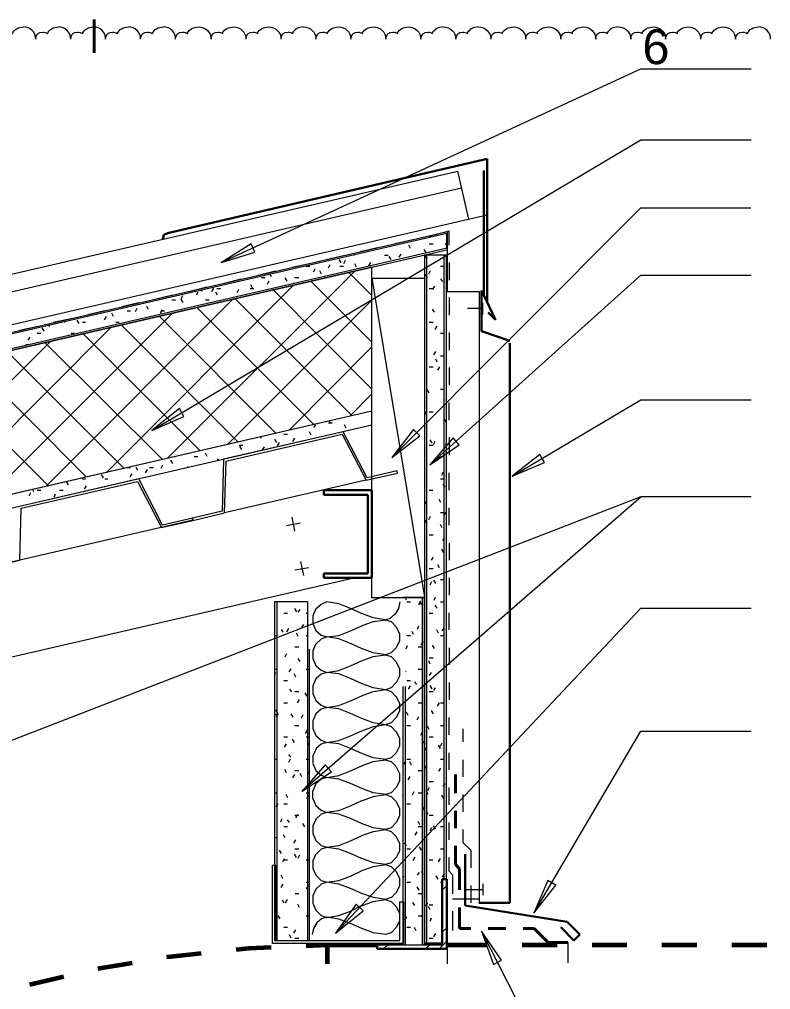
# Model space of a CAD drawing. Header units: inches. Extents: x -293 to 39679, y -468 to 488.
# Drawn here: x 480.7 to 502.68, y 459.66 to 488.04 of the extents above; entities that cross this region are included whole.
import ezdxf

# ---------------------------------------------------------------- set-up
doc = ezdxf.new("R2010")
doc.units = ezdxf.units.IN
doc.header["$MEASUREMENT"] = 0
doc.layers.add('PDF_Geometry', color=7, linetype='Continuous')
doc.layers.add('PDF_Text', color=7, linetype='Continuous')
doc.styles.add('PDF Arial', font='arial.ttf')

msp = doc.modelspace()

# ---------------------------------------------------------------- linework, layer by layer
at = {"layer": 'PDF_Geometry', "lineweight": 40}
for points in [[(482.88377, 488.04051), (482.88377, 487.05797)], [(493.45533, 465.40755), (493.45533, 465.95293)], [(493.4561, 464.38455), (493.4561, 464.89002)], [(493.45475, 463.31887), (493.45475, 463.86492)], [(493.5793, 463.19776), (493.4553, 463.32012)], [(493.57918, 462.58465), (493.57918, 463.19782)], [(493.57841, 461.45217), (493.57841, 462.06598)], [(493.90671, 461.45225), (493.57946, 461.45225)], [(494.93059, 461.45225), (494.41217, 461.45225)], [(495.76168, 461.45225), (495.43443, 461.45225)], [(495.76168, 461.45225), (496.17156, 461.04237)], [(496.17197, 461.0431), (496.74458, 461.0431)]]:
    msp.add_lwpolyline(points, dxfattribs=at)
at = {"layer": 'PDF_Geometry', "lineweight": 18}
for points in [[(481.17741, 487.46578), (481.17741, 487.46578)], [(481.17806, 487.46657), (481.17806, 487.46657)], [(482.20053, 487.46578), (482.20053, 487.46578)], [(482.2012, 487.46657), (482.2012, 487.46657)], [(483.22366, 487.46578), (483.22366, 487.46578)], [(483.22433, 487.46657), (483.22433, 487.46657)], [(484.24661, 487.46578), (484.24661, 487.46578)], [(484.24747, 487.46657), (484.24747, 487.46657)], [(485.26938, 487.46578), (485.26938, 487.46578)], [(485.2715, 487.46657), (485.2715, 487.46657)], [(486.30641, 487.46578), (486.30641, 487.46578)], [(486.30799, 487.46657), (486.30799, 487.46657)], [(487.32918, 487.46578), (487.32918, 487.46578)], [(487.33024, 487.46657), (487.33024, 487.46657)], [(488.35373, 487.46578), (488.35373, 487.46578)], [(488.35426, 487.46657), (488.35426, 487.46657)], [(489.3765, 487.46578), (489.3765, 487.46578)], [(489.37651, 487.46657), (489.37651, 487.46657)], [(490.39927, 487.46578), (490.39927, 487.46578)], [(490.40054, 487.46657), (490.40054, 487.46657)], [(491.42204, 487.46578), (491.42204, 487.46578)], [(491.42278, 487.46657), (491.42278, 487.46657)], [(492.44481, 487.46578), (492.44481, 487.46578)], [(492.44681, 487.46657), (492.44681, 487.46657)], [(493.46906, 487.46657), (493.46906, 487.46657)], [(493.46937, 487.46578), (493.46937, 487.46578)], [(494.49214, 487.46578), (494.49214, 487.46578)], [(494.49308, 487.46657), (494.49308, 487.46657)], [(495.51491, 487.46578), (495.51491, 487.46578)], [(495.51533, 487.46657), (495.51533, 487.46657)], [(496.53768, 487.46578), (496.53768, 487.46578)], [(496.53936, 487.46657), (496.53936, 487.46657)], [(497.5616, 487.46657), (497.5616, 487.46657)], [(497.56223, 487.46578), (497.56223, 487.46578)], [(498.585, 487.46578), (498.585, 487.46578)], [(498.58563, 487.46657), (498.58563, 487.46657)], [(499.60777, 487.46578), (499.60777, 487.46578)], [(499.60787, 487.46657), (499.60787, 487.46657)], [(500.63054, 487.46578), (500.63054, 487.46578)], [(500.6319, 487.46657), (500.6319, 487.46657)], [(501.65331, 487.46578), (501.65331, 487.46578)], [(501.65415, 487.46657), (501.65415, 487.46657)], [(502.67787, 487.46578), (502.67787, 487.46578)], [(440.26565, 471.31468), (493.52379, 483.60653)], [(493.85216, 482.20175), (493.52379, 483.60653)], [(440.37467, 470.82332), (493.63375, 483.11511)], [(441.3567, 470.08673), (494.38309, 482.32349)], [(493.27716, 481.8454), (492.67857, 481.69531)], [(493.27716, 481.43528), (493.27716, 481.8454)], [(492.17397, 481.58746), (491.68228, 481.47761)], [(491.17877, 481.35619), (490.67354, 481.24644)], [(490.18175, 481.12271), (489.67693, 481.01304)], [(489.18582, 480.89145), (488.68142, 480.78187)], [(493.27888, 480.41309), (493.27888, 480.93148)], [(487.19309, 480.44005), (486.68949, 480.31675)], [(488.19119, 480.67353), (487.68544, 480.55014)], [(486.18393, 480.20879), (485.69289, 480.08559)], [(485.18831, 479.97753), (484.69767, 479.85443)], [(493.27879, 479.39034), (493.27879, 479.90859)], [(484.19408, 479.74627), (483.7021, 479.63713)], [(482.20146, 479.28152), (481.69646, 479.17257)], [(483.19637, 479.51278), (482.7048, 479.40374)], [(481.20622, 479.05026), (480.70164, 478.9414)], [(493.27897, 478.36761), (493.27897, 478.88571)], [(493.27938, 477.34489), (493.27938, 477.86283)], [(493.27822, 476.32218), (493.27822, 476.83995)], [(493.2789, 475.29949), (493.2789, 475.81707)], [(493.27758, 474.27318), (493.27758, 474.77862)], [(493.27823, 473.25047), (493.27823, 473.75574)], [(493.2788, 472.22776), (493.2788, 472.73286)], [(493.27926, 471.20508), (493.27926, 471.70997)], [(493.27786, 470.1824), (493.27786, 470.68709)], [(493.27957, 469.15974), (493.27957, 469.66421)], [(493.27932, 468.13709), (493.27932, 468.64133)], [(493.27872, 467.11445), (493.27872, 467.61845)], [(493.68742, 466.90684), (493.68742, 467.28935)], [(493.27782, 466.08795), (493.27782, 466.59334)], [(493.68791, 465.88376), (493.68791, 466.38877)], [(493.27799, 465.06534), (493.27799, 465.57046)], [(493.68707, 464.86115), (493.68707, 465.36588)], [(493.27763, 464.04275), (493.27763, 464.54758)], [(493.68733, 463.96139), (493.68733, 464.343)], [(493.91964, 463.7283), (493.68741, 463.96053)], [(493.91949, 463.22436), (493.91949, 463.72927)], [(493.27832, 463.12956), (493.27832, 463.5247)], [(488.10779, 461.0146), (488.10779, 463.30678)], [(488.10779, 463.30678), (488.20405, 463.30678)], [(488.20405, 463.30678), (488.20405, 461.09618)], [(493.27767, 463.12889), (493.37386, 463.01965)], [(493.37338, 463.01993), (493.37338, 462.46095)], [(493.9198, 462.20179), (493.9198, 462.70639)], [(491.83177, 461.0958), (491.83177, 462.2283)], [(491.83177, 462.2283), (491.94064, 462.2283)], [(491.94064, 462.2283), (491.94064, 461.01456)], [(493.37433, 461.95702), (493.37433, 461.39703)], [(491.94102, 461.01419), (488.10784, 461.01419)], [(488.20369, 461.09646), (491.8326, 461.09646)]]:
    msp.add_lwpolyline(points, dxfattribs=at)
at = {"layer": 'PDF_Geometry', "lineweight": 9}
for points in [[(486.60638, 480.93111), (498.88454, 486.59291)], [(498.88454, 486.59291), (502.10489, 486.59291)], [(484.57496, 476.02081), (498.88608, 484.52046)], [(498.88608, 484.52046), (502.1045, 484.52046)], [(491.60084, 475.22972), (498.88519, 482.52806)], [(498.88519, 482.52806), (502.10402, 482.52806)], [(448.53211, 471.50524), (493.27716, 481.8454)], [(494.36943, 482.09222), (494.36943, 481.75162)], [(493.21042, 481.77869), (441.84837, 469.92301)], [(493.21042, 481.35646), (493.21042, 481.77869)], [(493.21068, 481.81872), (493.21068, 480.08592)], [(441.88938, 469.51464), (493.21188, 481.35619)], [(442.14814, 469.51363), (493.20995, 481.3006)], [(492.14604, 481.3404), (492.09202, 481.43625)], [(492.59691, 481.21814), (492.54117, 481.31395)], [(492.69321, 481.4785), (492.80127, 481.4785)], [(493.20953, 481.53186), (493.15549, 481.43598)], [(490.11252, 480.91805), (490.05858, 481.01375)], [(490.23608, 480.98707), (490.18214, 480.89137)], [(490.49508, 481.14939), (490.50901, 481.14939)], [(491.3812, 481.14939), (491.49088, 481.14939)], [(491.57255, 481.01363), (491.51859, 481.10937)], [(491.85979, 481.1783), (491.80582, 481.08254)], [(492.59625, 481.13605), (492.55447, 481.06816)], [(492.55457, 481.14939), (492.55457, 461.02802)], [(493.19522, 481.14939), (492.55457, 481.14939)], [(492.62247, 461.02802), (492.62247, 481.14939)], [(493.12733, 462.89601), (493.12733, 481.14939)], [(493.19522, 462.89601), (493.19522, 481.14939)], [(491.01384, 480.79583), (444.03077, 469.9496)], [(489.0907, 480.82252), (489.19852, 480.82252)], [(489.34855, 480.74024), (489.29466, 480.64463)], [(489.78592, 480.86477), (489.73201, 480.76911)], [(490.07144, 480.82252), (490.18099, 480.82252)], [(490.56336, 480.79579), (490.50945, 480.89145)], [(490.97221, 480.93148), (490.91829, 480.8358)], [(491.01384, 476.59331), (491.01384, 480.79583)], [(493.01888, 480.82252), (493.12843, 480.82252)], [(487.78113, 480.49564), (487.89055, 480.49564)], [(488.08085, 480.51016), (488.04089, 480.57792)], [(488.53152, 480.38677), (488.47594, 480.4823)], [(488.76248, 480.49564), (488.8719, 480.49564)], [(489.54159, 480.59128), (489.48597, 480.68687)], [(491.0151, 480.46896), (492.55558, 480.46896)], [(491.0151, 471.12361), (491.0151, 480.46896)], [(491.0151, 480.46896), (492.55558, 471.13751)], [(492.55558, 480.46896), (492.55558, 471.12361)], [(492.63804, 480.48236), (492.58245, 480.57792)], [(492.71878, 480.68687), (492.6649, 480.59128)], [(492.70566, 475.01211), (498.8853, 480.56457)], [(493.08859, 480.37399), (493.03302, 480.45561)], [(498.8853, 480.56457), (502.10628, 480.56457)], [(486.37507, 480.1821), (486.32128, 480.08668)], [(486.47236, 480.16876), (486.57992, 480.16876)], [(487.11273, 480.14208), (487.05895, 480.04667)], [(487.4543, 480.16876), (487.5636, 480.16876)], [(487.52098, 480.18227), (487.46718, 480.27772)], [(487.99915, 480.38668), (487.94532, 480.29119)], [(488.73574, 480.33109), (488.72186, 480.3172)], [(492.69193, 480.16876), (492.80123, 480.16876)], [(492.84197, 480.23547), (492.78644, 480.14003)], [(485.47644, 479.95084), (485.42096, 479.8555)], [(485.49001, 479.75991), (485.43456, 479.85523)], [(485.92567, 480.0598), (485.87191, 479.97829)], [(486.04822, 480.08542), (486.03434, 480.11317)], [(486.4997, 479.97829), (486.4442, 480.0598)], [(493.20978, 480.08649), (494.15155, 480.08649)], [(494.15155, 480.08649), (494.15155, 462.17377)], [(484.13835, 479.58172), (484.08468, 479.4865)], [(484.47987, 479.55541), (484.42619, 479.65065)], [(485.16266, 479.84188), (485.27183, 479.84188)], [(486.1452, 479.84188), (486.25437, 479.84188)], [(492.84305, 479.47316), (492.78766, 479.56838)], [(494.24733, 479.58172), (493.81105, 479.58172)], [(494.24832, 479.74627), (494.24832, 479.40501)], [(483.23764, 479.35046), (483.18402, 479.25531)], [(483.45715, 479.3509), (483.40178, 479.44607)], [(483.85063, 479.51278), (483.94756, 479.51278)], [(484.87639, 479.54169), (484.82099, 479.44648)], [(484.83377, 479.51278), (484.94281, 479.51278)], [(493.19773, 479.55503), (493.18388, 479.52734)], [(481.42316, 478.92632), (481.36787, 479.02136)], [(481.58723, 479.09029), (481.55958, 479.06264)], [(482.02392, 479.18591), (482.01009, 479.17208)], [(482.44784, 479.14639), (482.39251, 479.2415)], [(482.54258, 479.18591), (482.63767, 479.18591)], [(483.52457, 479.18591), (483.61966, 479.18591)], [(492.69271, 479.18591), (492.80163, 479.18591)], [(492.91038, 479.06361), (492.85508, 478.96856)], [(481.00157, 478.75007), (480.94634, 478.65513)], [(481.21982, 478.85903), (481.32861, 478.85903)], [(482.21448, 478.85903), (482.31119, 478.85903)], [(493.0194, 478.85903), (493.1282, 478.85903)], [(480.89143, 478.53215), (480.94663, 478.53215)], [(492.87024, 478.32758), (492.81509, 478.23278)], [(493.018, 478.20305), (493.12827, 478.20305)], [(492.69119, 477.87617), (492.80132, 477.87617)], [(492.92312, 478.01271), (492.88178, 478.10743)], [(492.99233, 477.87617), (492.93727, 477.78153)], [(492.69058, 477.11072), (492.63737, 477.20685)], [(493.02033, 477.22242), (493.12849, 477.22242)], [(493.19673, 476.93557), (493.16929, 476.89441)], [(495.12177, 474.68467), (498.88596, 476.90888)], [(498.88596, 476.90888), (502.10652, 476.90888)], [(444.0302, 465.74842), (491.01391, 476.59312)], [(444.11208, 465.76213), (491.01391, 476.59312)], [(491.01391, 476.18373), (491.01391, 476.59312)], [(492.61, 476.57978), (492.55518, 476.48386)], [(492.69183, 476.56644), (492.80144, 476.56644)], [(444.1941, 465.37911), (491.01385, 476.18397)], [(489.36327, 476.18397), (489.30854, 476.10187)], [(489.74554, 476.23956), (489.85503, 476.23956)], [(489.81335, 476.21267), (489.76031, 476.3085)], [(490.26297, 476.08819), (490.20823, 476.18397)], [(493.18271, 476.26602), (493.12794, 476.36186)], [(490.16833, 475.97939), (486.67475, 475.17437)], [(486.74412, 475.12152), (490.14117, 475.91268)], [(488.43581, 475.91268), (488.54517, 475.91268)], [(489.24024, 475.88368), (489.18555, 475.97939)], [(490.14117, 475.91268), (490.85031, 474.56275)], [(490.87764, 474.62914), (490.16833, 475.97939)], [(487.78063, 475.78908), (487.75329, 475.84375)], [(488.23055, 475.66584), (488.1759, 475.76148)], [(488.29921, 475.66586), (488.24458, 475.57025)], [(488.74853, 475.78816), (488.69387, 475.69251)], [(492.77299, 475.6525), (492.71834, 475.74813)], [(492.85659, 475.69477), (492.80195, 475.59915)], [(493.19765, 475.58486), (493.17033, 475.62583)], [(486.19849, 475.25682), (486.14392, 475.35232)], [(487.1255, 475.58358), (487.23473, 475.58358)], [(487.20705, 475.46133), (487.15244, 475.5569)], [(487.86216, 475.54356), (487.80755, 475.44799)], [(492.69123, 475.58358), (492.80047, 475.58358)], [(485.18782, 475.05232), (485.13329, 475.14775)], [(485.21573, 475.25671), (485.27028, 475.25671)], [(485.8158, 475.25671), (485.92491, 475.25671)], [(486.51217, 475.19), (486.4849, 475.13546)], [(486.67586, 475.17443), (486.63495, 473.65935)], [(486.70407, 473.60628), (486.74497, 475.12106)], [(492.97869, 475.24336), (492.92414, 475.1479)], [(493.01838, 475.25671), (493.12749, 475.25671)], [(483.85143, 474.92983), (483.94678, 474.92983)], [(483.98889, 474.75194), (483.93273, 474.65664)], [(484.16644, 474.8481), (484.11195, 474.92983)], [(484.43876, 474.87424), (484.38258, 474.7789)], [(484.50699, 474.92983), (484.61596, 474.92983)], [(484.8887, 474.99876), (484.8342, 474.90338)], [(485.62584, 474.94317), (485.61222, 474.94317)], [(490.85038, 474.56107), (491.76421, 474.76528)], [(491.75095, 474.83421), (490.87774, 474.62995)], [(491.76457, 474.76612), (491.75095, 474.83421)], [(493.10262, 474.79419), (493.04645, 474.69888)], [(484.19398, 474.60295), (480.70066, 473.7985)], [(480.75574, 473.74367), (484.15282, 474.52068)], [(482.13294, 474.42546), (482.07853, 474.52068)], [(482.54256, 474.60295), (482.63781, 474.60295)], [(483.15669, 474.62997), (483.10224, 474.72525)], [(483.19735, 474.60295), (483.29259, 474.60295)], [(484.15282, 474.52068), (484.86182, 473.18429)], [(484.88959, 473.25256), (484.19398, 474.60295)], [(486.70238, 473.61833), (490.83645, 474.57404)], [(493.01914, 474.60295), (493.12968, 474.60295)], [(481.0278, 474.1938), (480.97346, 474.0987)], [(481.12412, 474.22121), (481.08335, 474.30276)], [(481.21789, 474.27385), (481.32831, 474.27385)], [(481.8736, 474.27385), (481.98232, 474.27385)], [(482.65146, 474.39837), (482.59707, 474.3032)], [(492.69107, 474.27385), (492.79979, 474.27385)], [(493.15477, 474.35655), (493.10037, 474.45174)], [(446.55499, 453.82611), (498.88664, 474.08484)], [(481.7515, 474.15155), (481.70905, 474.05646)], [(488.96777, 465.46291), (498.88664, 474.08484)], [(492.60908, 473.94697), (492.55479, 473.85196)], [(493.03364, 473.90753), (492.97934, 474.00256)], [(498.88664, 474.08484), (502.10522, 474.08484)], [(498.88664, 474.08484), (502.10522, 474.08484)], [(480.71425, 472.22835), (480.75494, 473.7424)], [(480.9462, 473.8647), (480.9462, 473.8647)], [(486.63509, 473.66012), (485.76049, 473.45503)], [(485.77649, 473.38815), (486.70345, 473.60675)], [(493.01993, 473.6201), (493.12839, 473.6201)], [(493.16906, 473.6201), (493.11483, 473.52519)], [(444.03089, 463.75671), (485.77497, 473.40218)], [(484.86203, 473.18395), (485.77641, 473.38883)], [(485.76073, 473.45554), (484.88847, 473.25061)], [(485.77428, 473.3878), (485.76073, 473.45554)], [(485.76073, 473.45554), (485.77428, 473.3878)], [(488.51782, 473.23864), (488.91226, 473.3199)], [(488.66768, 473.48445), (488.75068, 473.07453)], [(492.62409, 473.29401), (492.5699, 473.38883)], [(492.72003, 473.49779), (492.66582, 473.40293)], [(493.07276, 473.16953), (493.0186, 473.26431)], [(492.69253, 472.96634), (492.80242, 472.96634)], [(493.12845, 472.88406), (493.07437, 472.78941)], [(493.11455, 472.4454), (493.06053, 472.54162)], [(480.04526, 472.06453), (480.71467, 472.22809)], [(488.92657, 472.18806), (489.00918, 471.77838)], [(492.80159, 472.31036), (492.74593, 472.22771)], [(493.19595, 472.33705), (493.19595, 472.33705)], [(488.76227, 471.94277), (489.17169, 472.01017)], [(492.69164, 471.98348), (492.80114, 471.98348)], [(492.9918, 471.99638), (492.93786, 472.09244)], [(445.01284, 461.20641), (490.48212, 471.70997)], [(492.88207, 471.54513), (492.82822, 471.64104)], [(493.02059, 471.65661), (493.12996, 471.65661)], [(492.75979, 471.58767), (492.70596, 471.49179)], [(492.55473, 471.12293), (491.01305, 471.12293)], [(492.55546, 471.13627), (491.9139, 471.13627)], [(491.9139, 471.13627), (491.9139, 471.12284)], [(492.02307, 471.05398), (491.98276, 471.13627)], [(491.98276, 471.13627), (491.98276, 471.12284)], [(492.4866, 471.13627), (492.4866, 460.97377)], [(492.55546, 460.97377), (492.55546, 471.13627)], [(492.86784, 471.13627), (492.82753, 471.04054)], [(489.13061, 471.00063), (488.16204, 471.00063)], [(488.16204, 471.00063), (488.16204, 461.09664)], [(488.23086, 471.00063), (488.23086, 461.09664)], [(488.81767, 470.71378), (488.76231, 470.80939)], [(488.90041, 470.78271), (488.84506, 470.70052)], [(489.13061, 471.00063), (489.13061, 461.09664)], [(489.37735, 470.79605), (489.28174, 470.59141)], [(489.52569, 470.93169), (489.37633, 470.79576)], [(489.69128, 471.00063), (489.52677, 470.9318)], [(490.04547, 470.94523), (489.69128, 471.00063)], [(489.9489, 461.31438), (498.88522, 470.82274)], [(490.38708, 470.81132), (490.04638, 470.94726)], [(490.71321, 470.6601), (490.3861, 470.80939)], [(491.79182, 470.80939), (491.69621, 470.645)], [(491.83323, 471.00063), (491.79126, 470.80926)], [(492.03634, 471.00063), (492.14545, 471.00063)], [(492.43323, 471.01397), (492.37783, 470.91828)], [(492.47257, 470.93162), (492.41885, 471.02731)], [(492.92425, 470.82279), (492.86888, 470.90501)], [(493.02003, 471.00063), (493.12914, 471.00063)], [(498.88522, 470.82274), (502.10444, 470.82274)], [(488.43662, 470.67375), (488.5456, 470.67375)], [(489.0905, 470.67375), (489.13242, 470.67375)], [(489.28159, 470.59148), (489.28159, 470.37358)], [(491.05484, 470.53802), (490.7145, 470.66041)], [(491.40929, 470.48058), (491.05403, 470.53588)], [(491.05461, 470.42723), (491.40981, 470.48252)], [(491.5594, 470.52254), (491.40859, 470.48232)], [(491.40981, 470.48252), (491.57401, 470.42723)], [(491.69625, 470.64707), (491.56045, 470.52468)], [(492.69192, 470.67375), (492.8009, 470.67375)], [(488.57115, 470.22235), (488.51758, 470.12694)], [(489.00977, 470.34687), (488.95451, 470.25142)], [(489.28229, 470.37356), (489.37776, 470.16923)], [(490.38615, 470.15393), (490.71433, 470.30462)], [(490.71362, 470.30464), (491.05367, 470.42692)], [(491.57296, 470.42692), (491.72204, 470.27616)], [(491.72417, 470.27794), (491.8196, 470.07369)], [(492.37788, 470.29128), (492.3377, 470.19585)], [(493.11636, 470.23791), (493.06112, 470.15589)], [(488.16283, 470.01777), (488.21636, 470.01777)], [(488.42101, 470.11365), (488.36745, 470.19566)], [(488.85818, 469.99134), (488.80465, 470.08671)], [(489.08946, 470.01777), (489.13127, 470.01777)], [(489.37711, 470.16898), (489.52773, 470.03175)], [(489.6913, 469.97775), (489.52741, 469.90918)], [(489.52816, 470.03334), (489.69209, 469.97814)], [(489.68993, 469.97763), (490.04452, 470.01777)], [(490.04584, 469.92256), (489.6913, 469.97775)], [(490.38606, 469.78505), (490.04497, 469.92215)], [(490.04586, 470.01842), (490.38724, 470.15564)], [(491.8187, 470.07336), (491.8187, 469.86926)], [(492.0366, 470.01777), (492.14532, 470.01777)], [(492.22895, 470.04691), (492.18711, 470.1423)], [(492.96431, 470.08693), (492.91075, 470.18232)], [(493.01843, 470.01777), (493.12714, 470.01777)], [(488.76229, 469.69089), (488.87255, 469.69089)], [(489.37752, 469.77317), (489.28226, 469.56929)], [(489.52598, 469.90881), (489.37718, 469.77171)], [(490.71346, 469.6361), (490.3859, 469.78651)], [(491.05472, 469.51393), (490.71398, 469.63753)], [(491.72439, 469.66421), (491.57405, 469.51387)], [(491.81926, 469.86879), (491.72397, 469.66484)], [(492.04996, 469.71758), (492.00986, 469.62234)], [(492.36412, 469.69089), (492.47271, 469.69089)], [(492.50137, 469.8421), (492.44621, 469.74683)], [(492.84259, 469.6379), (492.78745, 469.73314)], [(493.1961, 469.71758), (493.18274, 469.70421)], [(488.51769, 469.48632), (488.4626, 469.39117)], [(488.9136, 469.25557), (488.85854, 469.35068)], [(489.18519, 461.09567), (489.18519, 469.62196)], [(489.28108, 469.56859), (489.28108, 469.34984)], [(489.28235, 469.35068), (489.37745, 469.14545)], [(490.71359, 469.28055), (491.05403, 469.40404)], [(491.40888, 469.45791), (491.05494, 469.513)], [(491.05525, 469.40455), (491.40912, 469.45963)], [(491.57249, 469.513), (491.40888, 469.45791)], [(491.40912, 469.45963), (491.57437, 469.40455)], [(491.57304, 469.40404), (491.72324, 469.25385)], [(492.69198, 469.36402), (492.80211, 469.36402)], [(488.17731, 469.21503), (488.16397, 469.22837)], [(489.37744, 469.1461), (489.52749, 469.00938)], [(490.04528, 468.99605), (490.38705, 469.13276)], [(490.38672, 469.13161), (490.71367, 469.28174)], [(491.72293, 469.25506), (491.81967, 469.0499)], [(492.71872, 469.18666), (492.67869, 469.28174)], [(493.16968, 469.07774), (493.11466, 469.15944)], [(488.19036, 468.92818), (488.16371, 468.8732)], [(488.16372, 469.03714), (488.21871, 469.03714)], [(488.64103, 469.05048), (488.58603, 468.95548)], [(488.79056, 468.80433), (488.73559, 468.89927)], [(489.09034, 469.03714), (489.18701, 469.03714)], [(489.5261, 468.88593), (489.37619, 468.74935)], [(489.52573, 469.00823), (489.6907, 468.93991)], [(489.69042, 468.94152), (489.52715, 468.88654)], [(489.68998, 468.9399), (490.04491, 468.99489)], [(490.04528, 468.89987), (489.69042, 468.94152)], [(490.38635, 468.76268), (490.04487, 468.89927)], [(491.81972, 468.83256), (491.72479, 468.64105)], [(491.81938, 469.05048), (491.81938, 468.83215)], [(492.01035, 468.98155), (491.99536, 468.95489)], [(492.36521, 469.03714), (492.47353, 469.03714)], [(492.74755, 468.94152), (492.69257, 468.84656)], [(488.435, 468.70804), (488.54486, 468.70804)], [(489.3775, 468.75029), (489.28094, 468.54551)], [(489.28205, 468.54571), (489.28205, 468.32778)], [(490.71349, 468.61379), (490.38716, 468.76363)], [(491.05451, 468.48929), (490.71339, 468.61242)], [(491.72333, 468.64133), (491.57355, 468.49155)], [(491.91464, 468.53237), (491.91464, 460.97509)], [(491.98284, 468.53237), (491.98284, 460.97509)], [(492.03715, 468.70804), (492.14535, 468.70804)], [(492.13343, 468.54571), (492.07853, 468.45089)], [(492.32417, 468.58646), (492.26925, 468.66801)], [(492.77314, 468.46422), (492.71991, 468.55905)], [(488.66842, 468.36861), (488.61354, 468.45009)], [(488.76313, 468.38116), (488.87119, 468.38116)], [(489.11838, 468.24638), (489.06352, 468.34114)], [(489.2822, 468.32779), (489.37695, 468.12334)], [(490.38706, 468.1093), (490.71444, 468.25886)], [(490.71332, 468.25813), (491.05415, 468.38116)], [(491.40989, 468.43523), (491.05395, 468.49012)], [(491.05565, 468.38188), (491.40985, 468.43675)], [(491.40985, 468.43675), (491.57448, 468.38188)], [(491.57288, 468.49012), (491.40989, 468.43523)], [(491.57287, 468.38116), (491.7225, 468.23153)], [(491.72309, 468.23218), (491.81946, 468.02779)], [(492.69178, 468.38116), (492.80151, 468.38116)], [(492.86855, 468.49012), (492.81366, 468.40862)], [(488.43566, 468.05428), (488.54526, 468.05428)], [(488.88571, 468.1499), (488.83089, 468.05522)], [(489.37755, 468.12322), (489.52704, 467.98702)], [(489.52624, 467.98535), (489.6906, 467.91728)], [(489.68981, 467.91723), (490.04506, 467.97201)], [(490.04462, 467.97146), (490.3851, 468.10765)], [(491.81978, 468.0276), (491.81978, 467.81009)], [(492.36456, 468.05428), (492.47416, 468.05428)], [(492.97897, 468.05428), (492.92417, 467.95797)], [(493.01882, 468.05428), (493.12842, 468.05428)], [(488.16412, 467.71406), (488.21885, 467.71406)], [(488.25915, 467.75347), (488.20439, 467.84971)], [(488.27173, 467.74075), (488.21699, 467.64455)], [(488.70885, 467.63121), (488.65412, 467.72741)], [(488.99439, 467.6985), (488.93967, 467.60231)], [(489.37725, 467.72741), (489.28272, 467.5234)], [(489.52765, 467.86305), (489.37664, 467.72698)], [(489.69163, 467.91864), (489.52732, 467.86387)], [(490.04682, 467.87715), (489.69163, 467.91864)], [(490.38638, 467.74031), (490.04453, 467.87639)], [(490.71491, 467.59147), (490.38649, 467.74075)], [(491.81898, 467.80968), (491.72442, 467.61889)], [(492.07775, 467.68456), (492.02301, 467.78077)], [(492.37871, 467.64513), (492.324, 467.54896)], [(492.81538, 467.72679), (492.76062, 467.82302)], [(488.76321, 467.38496), (488.87088, 467.38496)], [(489.28277, 467.52283), (489.28277, 467.30407)], [(491.05386, 467.46687), (490.71403, 467.58954)], [(491.40892, 467.41256), (491.05433, 467.46724)], [(491.05575, 467.3592), (491.41027, 467.41387)], [(491.57296, 467.46724), (491.40892, 467.41256)], [(491.41027, 467.41387), (491.57428, 467.3592)], [(491.72362, 467.61845), (491.57441, 467.46758)], [(492.03637, 467.38496), (492.1457, 467.38496)], [(492.69136, 467.27555), (492.6367, 467.37162)], [(493.01865, 467.38496), (493.12798, 467.38496)], [(489.1181, 467.24932), (489.06347, 467.15329)], [(489.28181, 467.30491), (489.37785, 467.09957)], [(489.37588, 467.09811), (489.52646, 466.96243)], [(490.04517, 466.94909), (490.38603, 467.08477)], [(490.3871, 467.08532), (490.7149, 467.23598)], [(490.71442, 467.23571), (491.05562, 467.35828)], [(491.57404, 467.35828), (491.72311, 467.20756)], [(491.72457, 467.20929), (491.81892, 467.00403)], [(492.48684, 467.19373), (492.43221, 467.09772)], [(495.74828, 461.90197), (498.88539, 467.22264)], [(498.88539, 467.22264), (502.10526, 467.22264)], [(488.43532, 467.05809), (488.54451, 467.05809)], [(488.50311, 466.85351), (488.44855, 466.75762)], [(488.74911, 466.89322), (488.69453, 466.98915)], [(489.09048, 467.05809), (489.18644, 467.05809)], [(489.18506, 466.79907), (489.14538, 466.86685)], [(489.52724, 466.84017), (489.37681, 466.70296)], [(489.68937, 466.89354), (489.52568, 466.83897)], [(489.52647, 466.96247), (489.6902, 466.89466)], [(490.04486, 466.8522), (489.68937, 466.89354)], [(489.69101, 466.89455), (490.04492, 466.94913)], [(490.3861, 466.71629), (490.04554, 466.85351)], [(491.81983, 467.00472), (491.81983, 466.78637)], [(492.55668, 466.86787), (492.51534, 466.92244)], [(492.56933, 466.8404), (492.55445, 466.86685)], [(492.69223, 467.05809), (492.80143, 467.05809)], [(493.01988, 466.71761), (492.96533, 466.81348)], [(493.06035, 466.86685), (493.00579, 466.77096)], [(488.64012, 466.45741), (488.58563, 466.53997)], [(489.37837, 466.70452), (489.28254, 466.49964)], [(490.71433, 466.5675), (490.38717, 466.71787)], [(491.05453, 466.44445), (490.71433, 466.56666)], [(491.72201, 466.59334), (491.57337, 466.44305)], [(491.81801, 466.78458), (491.72215, 466.59285)], [(492.60997, 466.74455), (492.55544, 466.66192)], [(488.16321, 466.40433), (488.21768, 466.40433)], [(488.62699, 466.40433), (488.57252, 466.30861)], [(489.09076, 466.40433), (489.18649, 466.40433)], [(489.28123, 466.27981), (489.37691, 466.07525)], [(489.28154, 466.49995), (489.28154, 466.28201)], [(490.71351, 466.2133), (491.05507, 466.3354)], [(491.05395, 466.3343), (491.40878, 466.38877)], [(491.40925, 466.38988), (491.05435, 466.44436)], [(491.40878, 466.38877), (491.57216, 466.3343)], [(491.57267, 466.44436), (491.40925, 466.38988)], [(491.57317, 466.3354), (491.72333, 466.18525)], [(491.99659, 466.34874), (491.94213, 466.25303)], [(492.03846, 466.40433), (492.14739, 466.40433)], [(492.17442, 466.22636), (492.11997, 466.32206)], [(493.02047, 466.40433), (493.1294, 466.40433)], [(488.51814, 466.00852), (488.46373, 466.10414)], [(488.74957, 465.95293), (488.69519, 465.85736)], [(488.76218, 466.07523), (488.87098, 466.07523)], [(488.96717, 465.88404), (488.91279, 465.97961)], [(489.18494, 466.06189), (489.14538, 465.97947)], [(489.37705, 466.07523), (489.52705, 465.93841)], [(490.04538, 465.92508), (490.38659, 466.06189)], [(490.3868, 466.06301), (490.715, 466.2131)], [(491.72246, 466.18419), (491.81811, 465.9797)], [(491.81793, 465.97961), (491.81793, 465.7621)], [(492.36399, 466.07523), (492.47279, 466.07523)], [(492.62381, 466.1041), (492.56939, 466.19975)], [(493.01874, 466.14416), (492.96433, 466.04853)], [(489.37595, 465.67942), (489.28049, 465.47532)], [(489.52814, 465.81729), (489.37663, 465.6806)], [(489.52636, 465.93959), (489.69112, 465.87204)], [(489.68993, 465.87065), (489.52686, 465.8163)], [(490.04407, 465.8163), (489.68993, 465.87065)], [(489.6902, 465.87188), (490.04606, 465.92624)], [(490.38614, 465.69377), (490.04525, 465.81729)], [(490.71502, 465.54519), (490.38745, 465.69498)], [(491.81816, 465.76169), (491.72266, 465.5707)], [(492.11984, 465.89956), (492.06548, 465.80401)], [(492.69137, 465.74835), (492.80168, 465.74835)], [(493.14301, 465.69498), (493.08869, 465.59951)], [(488.16308, 465.42147), (488.21735, 465.42147)], [(489.09053, 465.42147), (489.18591, 465.42147)], [(489.28007, 465.47484), (489.28007, 465.25609)], [(491.05478, 465.42039), (490.71423, 465.54378)], [(491.40916, 465.36721), (491.05561, 465.42147)], [(491.5736, 465.42147), (491.40916, 465.36721)], [(491.72316, 465.57046), (491.57343, 465.42073)], [(492.24174, 465.44816), (492.18747, 465.35277)], [(492.36456, 465.42147), (492.47309, 465.42147)], [(492.66385, 465.36611), (492.60958, 465.4615)], [(492.69061, 465.57046), (492.63631, 465.47503)], [(488.25807, 465.10794), (488.20387, 465.01267)], [(488.43619, 465.0946), (488.54459, 465.0946)], [(488.55757, 465.27053), (488.50331, 465.36588)], [(489.15908, 465.3392), (489.10319, 465.24385)], [(489.28179, 465.25692), (489.3771, 465.0515)], [(490.38773, 465.0407), (490.71469, 465.19021)], [(490.71385, 465.18923), (491.05574, 465.31252)], [(491.05491, 465.31163), (491.40839, 465.36588)], [(491.40839, 465.36588), (491.5728, 465.31163)], [(491.57352, 465.31252), (491.72311, 465.16293)], [(491.72309, 465.16131), (491.81837, 464.95595)], [(491.92849, 465.32459), (491.9137, 465.35254)], [(492.038, 465.0946), (492.14639, 465.0946)], [(493.11381, 465.25719), (493.05956, 465.35254)], [(489.37617, 465.05235), (489.52725, 464.91605)], [(489.69008, 464.84777), (489.52599, 464.79362)], [(489.52749, 464.9167), (489.69162, 464.84777)], [(490.04451, 464.79362), (489.69008, 464.84777)], [(489.69064, 464.8492), (490.04514, 464.90336)], [(490.04518, 464.90271), (490.38673, 465.03901)], [(491.81876, 464.95673), (491.81876, 464.7384)], [(492.54164, 464.93043), (492.48746, 465.02566)], [(492.65076, 464.83443), (492.59661, 464.75239)], [(488.38099, 464.65654), (488.32523, 464.56143)], [(488.59881, 464.54788), (488.54471, 464.62985)], [(488.76234, 464.7655), (488.87225, 464.7655)], [(488.83207, 464.78106), (488.77794, 464.68591)], [(489.37695, 464.6432), (489.28185, 464.453)], [(489.52698, 464.7944), (489.37769, 464.64511)], [(490.38664, 464.67136), (490.0454, 464.7944)], [(490.71372, 464.51902), (490.38576, 464.66988)], [(491.72381, 464.54758), (491.57302, 464.39679)], [(491.81946, 464.73881), (491.72269, 464.54855)], [(492.41933, 464.48141), (492.36524, 464.57649)], [(492.69107, 464.7655), (492.80098, 464.7655)], [(488.43494, 464.43862), (488.54471, 464.43862)], [(489.0502, 464.42584), (488.99448, 464.52089)], [(489.28134, 464.45196), (489.28134, 464.23404)], [(491.05456, 464.39798), (490.71367, 464.52089)], [(490.71371, 464.16682), (491.05594, 464.28963)], [(491.41022, 464.34453), (491.05474, 464.39859)], [(491.05539, 464.28895), (491.40916, 464.343)], [(491.40916, 464.343), (491.57294, 464.28895)], [(491.57403, 464.39859), (491.41022, 464.34453)], [(491.57338, 464.28963), (491.72403, 464.13899)], [(492.32382, 464.27629), (492.26979, 464.18132)], [(492.36379, 464.43862), (492.47356, 464.43862)], [(492.76004, 464.39859), (492.70598, 464.30358)], [(492.86959, 464.35693), (492.81388, 464.45196)], [(493.01914, 464.43862), (493.12891, 464.43862)], [(488.16344, 464.11174), (488.21744, 464.11174)], [(488.47681, 464.09908), (488.42279, 464.19402)], [(488.77713, 464.04281), (488.7215, 463.94792)], [(489.28191, 464.23404), (489.37686, 464.0294)], [(489.3765, 464.02947), (489.527, 463.87897)], [(490.04614, 463.88035), (490.38639, 464.01612)], [(490.38501, 464.01453), (490.71235, 464.16511)], [(491.7232, 464.13843), (491.81812, 463.93386)], [(492.02252, 463.86568), (491.96855, 463.96053)], [(488.36641, 463.64784), (488.31248, 463.74261)], [(488.76317, 463.78486), (488.87267, 463.78486)], [(489.527, 463.77152), (489.37828, 463.62117)], [(489.69139, 463.82489), (489.5263, 463.77095)], [(489.52711, 463.88048), (489.69061, 463.82653)], [(489.69061, 463.82653), (490.0454, 463.88048)], [(490.04447, 463.77095), (489.69139, 463.82489)], [(490.38664, 463.64895), (490.04671, 463.77152)], [(491.81859, 463.71593), (491.72382, 463.52476)], [(491.81905, 463.93385), (491.81905, 463.71636)], [(492.03845, 463.78486), (492.14632, 463.78486)], [(492.46, 463.74342), (492.40442, 463.83823)], [(493.01908, 463.78486), (493.12858, 463.78486)], [(488.45042, 463.48467), (488.39491, 463.38998)], [(488.43543, 463.45576), (488.54479, 463.45576)], [(488.80344, 463.52558), (488.74954, 463.62031)], [(488.89938, 463.59363), (488.84548, 463.4989)], [(489.09, 463.45576), (489.18468, 463.45576)], [(489.2805, 463.42908), (489.2805, 463.21037)], [(489.37675, 463.62031), (489.28201, 463.42921)], [(490.71344, 463.49671), (490.38674, 463.647)], [(491.05545, 463.37557), (490.71423, 463.49801)], [(491.72391, 463.5247), (491.5737, 463.37448)], [(492.26883, 463.53804), (492.21332, 463.44333)], [(492.69098, 463.45576), (492.80034, 463.45576)], [(493.00642, 463.49801), (492.95092, 463.40332)], [(489.28154, 463.21116), (489.37613, 463.0073)], [(490.38657, 462.97918), (490.71266, 463.14223)], [(490.71467, 463.14441), (491.05559, 463.26675)], [(491.41073, 463.32186), (491.05498, 463.37571)], [(491.05533, 463.26628), (491.40937, 463.32012)], [(491.40937, 463.32012), (491.57252, 463.26628)], [(491.57391, 463.37571), (491.41073, 463.32186)], [(491.57431, 463.26675), (491.72438, 463.11668)], [(491.72275, 463.11554), (491.81893, 462.91013)], [(492.51506, 463.01936), (492.45963, 463.11554)], [(488.40833, 462.91044), (488.35455, 463.00658)], [(489.37631, 463.00658), (489.52623, 462.85666)], [(489.52719, 462.8576), (489.69169, 462.80222)], [(489.69169, 462.80222), (490.04674, 462.8576)], [(490.04545, 462.85769), (490.38763, 462.9799)], [(491.81876, 462.91097), (491.81876, 462.69268)], [(491.94211, 462.9799), (491.91441, 462.92613)], [(492.39194, 463.08886), (492.33815, 463.00735)], [(492.95201, 462.8971), (492.8966, 462.99324)], [(493.12823, 463.04661), (493.07282, 462.95045)], [(488.16316, 462.80201), (488.21689, 462.80201)], [(488.40815, 462.74642), (488.3528, 462.65036)], [(489.14559, 462.70639), (489.09024, 462.61035)], [(489.09131, 462.80201), (489.18576, 462.80201)], [(489.37764, 462.59743), (489.28165, 462.40706)], [(489.52659, 462.74642), (489.37681, 462.59664)], [(489.69054, 462.80201), (489.52771, 462.74664)], [(490.04552, 462.74664), (489.69054, 462.80201)], [(490.38617, 462.62432), (490.04429, 462.74642)], [(490.71423, 462.47441), (490.38553, 462.62412)], [(491.81876, 462.69305), (491.72435, 462.50261)], [(492.03699, 462.80201), (492.14609, 462.80201)], [(492.39242, 462.57034), (492.33708, 462.66636)], [(493.01888, 462.80201), (493.07424, 462.80201)], [(494.2608, 462.58409), (493.74341, 462.58409)], [(494.26213, 462.76198), (494.26213, 462.42171)], [(488.44993, 462.18801), (488.39468, 462.2839)], [(488.53067, 462.29724), (488.47703, 462.20135)], [(488.76424, 462.47513), (488.8732, 462.47513)], [(489.28075, 462.4062), (489.28075, 462.18832)], [(491.05575, 462.35316), (490.71422, 462.47513)], [(491.05467, 462.24198), (491.40898, 462.29724)], [(491.41063, 462.29756), (491.05625, 462.35283)], [(491.40898, 462.29724), (491.57313, 462.24198)], [(491.57481, 462.35283), (491.41063, 462.29756)], [(491.72341, 462.50181), (491.57378, 462.35218)], [(492.36495, 462.47513), (492.47392, 462.47513)], [(494.15215, 462.31058), (493.37362, 462.31058)], [(488.89985, 462.06575), (488.84624, 462.16159)], [(489.28225, 462.18828), (489.37647, 461.98358)], [(489.37719, 461.9837), (489.52653, 461.83436)], [(490.3859, 461.95531), (490.71398, 462.11935)], [(490.71348, 462.11815), (491.05471, 462.24165)], [(491.57306, 462.24165), (491.72255, 462.09216)], [(491.72329, 462.09266), (491.81911, 461.88804)], [(492.26918, 462.1191), (492.21394, 462.21496)], [(492.63669, 462.20162), (492.58308, 462.10577)], [(492.7188, 461.99685), (492.66521, 462.09266)], [(492.69159, 462.14603), (492.80042, 462.14603)], [(488.16284, 461.81915), (488.21637, 461.81915)], [(488.32619, 461.73677), (488.27102, 461.83249)], [(489.0908, 461.81915), (489.18489, 461.81915)], [(489.53965, 461.73688), (489.40342, 461.61362)], [(489.52676, 461.83249), (489.69062, 461.77733)], [(489.69073, 461.77913), (489.5415, 461.73857)], [(489.69062, 461.77733), (490.0443, 461.83249)], [(490.04597, 461.72398), (489.69073, 461.77913)], [(490.38663, 461.60028), (490.04444, 461.72353)], [(490.04523, 461.83366), (490.38771, 461.95702)], [(491.81945, 461.88809), (491.81945, 461.66902)], [(492.02295, 461.79247), (491.96942, 461.69676)], [(492.36463, 461.81915), (492.47332, 461.81915)], [(492.74727, 461.75244), (492.70672, 461.65675)], [(488.43596, 461.49227), (488.54452, 461.49227)], [(488.77579, 461.41), (488.72233, 461.31443)], [(489.30897, 461.45225), (489.26847, 461.27566)], [(489.4042, 461.61458), (489.30856, 461.45085)], [(490.71438, 461.45048), (490.38694, 461.60123)], [(491.0554, 461.32912), (490.71519, 461.45225)], [(491.72387, 461.47893), (491.57319, 461.32825)], [(491.81989, 461.67017), (491.72422, 461.47884)], [(492.0379, 461.49227), (492.14646, 461.49227)], [(492.31039, 461.38334), (492.25531, 461.47893)], [(488.21839, 461.28738), (488.16332, 461.36997)], [(488.6545, 461.1655), (488.59945, 461.26101)], [(488.76286, 461.1654), (488.87291, 461.1654)], [(491.40829, 461.27267), (491.05367, 461.32772)], [(491.57346, 461.32772), (491.40829, 461.27267)], [(492.6921, 461.1654), (492.80215, 461.1654)], [(492.86938, 461.30104), (492.81433, 461.20551)], [(494.22047, 461.36997), (499.54072, 450.93354)], [(488.16325, 461.09646), (489.18575, 461.09646)], [(491.91431, 460.97416), (492.55631, 460.97416)], [(492.55539, 461.02753), (493.07298, 461.02753)], [(493.21125, 460.97416), (493.21125, 460.41464)], [(496.74458, 461.0431), (496.74458, 460.44298)]]:
    msp.add_lwpolyline(points, dxfattribs=at)
at = {"layer": 'PDF_Geometry', "lineweight": 30}
for points in [[(485.03753, 481.79054), (494.38385, 483.9601)], [(494.38385, 483.9601), (494.38385, 479.77219)], [(494.28767, 483.61988), (494.28767, 479.97781)], [(484.92926, 481.73644), (484.90135, 481.61432)], [(485.03939, 481.79203), (484.92946, 481.73794)], [(494.21967, 478.92674), (494.21967, 480.11317)], [(494.63012, 479.25457), (494.28858, 479.97753)], [(494.62957, 479.2547), (494.41151, 479.47276)], [(495.05195, 478.63901), (494.21941, 478.92574)], [(495.05183, 462.20104), (495.05183, 478.57218)], [(490.98555, 474.27385), (489.60789, 474.27385)], [(489.60789, 474.27385), (489.60789, 474.13795)], [(490.99914, 474.27385), (490.98555, 474.27385)], [(490.99914, 474.26026), (490.99914, 474.27385)], [(491.01398, 474.26051), (491.00039, 474.26051)], [(491.01307, 471.73706), (491.01307, 474.23382)], [(491.01352, 474.23358), (491.01352, 474.24717)], [(491.01352, 474.24717), (491.01352, 474.24717)], [(491.01398, 474.24692), (491.01398, 474.26051)], [(489.60933, 474.13821), (490.89123, 474.13821)], [(490.89123, 474.13821), (490.89123, 471.83247)], [(490.89129, 471.83228), (489.60827, 471.83228)], [(489.60827, 471.83228), (489.60827, 471.70936)], [(489.60865, 471.70997), (490.98702, 471.70997)], [(490.98702, 471.70997), (491.00048, 471.70997)], [(490.99941, 471.70985), (491.01288, 471.72332)], [(491.00048, 471.70997), (491.00048, 471.70997)], [(491.01288, 471.72332), (491.01288, 471.72332)], [(491.01349, 471.72319), (491.01349, 471.73666)], [(491.01349, 471.73666), (491.01349, 471.73666)], [(493.74273, 462.11925), (493.74273, 463.62031)], [(493.21027, 462.89763), (493.07344, 462.89763)], [(493.07344, 462.89763), (493.07344, 460.98852)], [(493.21027, 460.85169), (493.21027, 462.89763)], [(496.72986, 461.64184), (493.74141, 462.11935)], [(494.15087, 462.20162), (495.05256, 462.20162)], [(496.53912, 461.49227), (496.92151, 461.09692)], [(497.09765, 461.27324), (496.72963, 461.64126)], [(496.92052, 461.09627), (497.0986, 461.27436)], [(491.91405, 460.9875), (491.16367, 460.9875)], [(491.16367, 460.9875), (491.16367, 460.85166)], [(491.16505, 460.85186), (493.21139, 460.85186)], [(493.07359, 460.9875), (492.55608, 460.9875)]]:
    msp.add_lwpolyline(points, dxfattribs=at)
at = {"layer": 'PDF_Geometry', "lineweight": 9}
for points in [[(486.60866, 480.93296), (487.58993, 481.23274), (487.48187, 481.4785)], [(484.57461, 476.02125), (485.51525, 476.43075), (485.3799, 476.66206)], [(491.60054, 475.22942), (492.41945, 475.85685), (492.22797, 476.04833)], [(492.70622, 475.01287), (493.5654, 475.59875), (493.38775, 475.80373)], [(495.12079, 474.68482), (496.062, 475.0804), (495.92559, 475.3123)], [(488.9685, 465.4629), (489.82786, 466.03525), (489.64972, 466.23978)], [(495.74877, 461.90319), (496.39047, 462.72079), (496.15756, 462.8576)], [(489.95085, 461.31527), (490.75493, 461.96991), (490.55025, 462.16159)], [(494.22047, 461.36997), (494.57516, 460.40148), (494.80675, 460.52456)]]:
    msp.add_lwpolyline(points, close=True, dxfattribs=at)
at = {"layer": 'PDF_Geometry', "color": 250, "lineweight": 9, "true_color": 0x191919}
for points in [[(485.03849, 475.21626), (490.50967, 480.67353)], [(491.0138, 479.96226), (490.34478, 480.63128)], [(483.26569, 474.80805), (488.72202, 480.26438)], [(491.01323, 478.6001), (489.22666, 480.38668)], [(481.49206, 474.39812), (486.94917, 479.85523)], [(490.42731, 476.45793), (487.01667, 479.86857)], [(491.01258, 477.22101), (488.12095, 480.12651)], [(489.30805, 476.19744), (485.89709, 479.6084)], [(486.81103, 475.62431), (491.01304, 479.82632)], [(479.70553, 473.98995), (485.1755, 479.44607)], [(488.20409, 475.94023), (484.79263, 479.3638)], [(477.9319, 473.56625), (483.38892, 479.03692)], [(487.09865, 475.67976), (483.67478, 479.10363)], [(485.98082, 475.43531), (482.57045, 478.84569)], [(476.15838, 473.15642), (481.61541, 478.62777)], [(484.8754, 475.17485), (481.45093, 478.58552)], [(488.59969, 476.03523), (491.01389, 478.46322)], [(483.75761, 474.91659), (480.34662, 478.32758)], [(482.65204, 474.65726), (479.2406, 478.08075)], [(481.54631, 474.41278), (478.12252, 477.82281)], [(490.37282, 476.44278), (491.01287, 477.08455)], [(493.07337, 462.56966), (493.2101, 462.70639)], [(493.07352, 461.34283), (493.21124, 461.47893)], [(491.3545, 460.85166), (491.49196, 460.9875)], [(492.58358, 460.85166), (492.71942, 460.9875)], [(492.97827, 460.85178), (493.20962, 461.08312)]]:
    msp.add_lwpolyline(points, dxfattribs=at)
at = {"layer": 'PDF_Geometry', "color": 253, "lineweight": 60, "true_color": 0xa9a9a9}
for points in [[(487.0439, 460.83813), (487.41247, 460.87855)], [(487.41151, 460.87775), (488.06627, 460.90523)], [(489.0908, 460.94667), (489.71825, 460.97416)], [(489.45951, 460.97416), (491.16397, 460.97416)], [(489.71825, 460.41464), (489.71825, 460.97416)], [(493.21125, 460.97416), (494.38367, 460.97416)], [(495.40731, 460.97416), (496.42934, 460.97416)], [(497.45298, 460.97416), (498.47663, 460.97416)], [(499.50027, 460.97416), (500.5223, 460.97416)], [(501.54594, 460.97416), (502.56958, 460.97416)], [(485.01151, 460.62102), (485.13425, 460.63394)], [(485.1334, 460.63202), (486.02037, 460.72734)], [(482.9928, 460.27971), (484.00308, 460.44271)], [(481.00132, 459.81485), (481.99719, 460.0469)]]:
    msp.add_lwpolyline(points, dxfattribs=at)
at = {"layer": 'PDF_Geometry', "lineweight": 18}
for centre, radius, start, end in [((480.82542, 487.46838), 0.352, 359.576962, 90.451822), ((481.84855, 487.46838), 0.352, 359.576962, 90.451822), ((482.87171, 487.46842), 0.35196, 359.570742, 90.429258), ((483.89455, 487.4683), 0.35207, 359.588924, 90.411076), ((484.91732, 487.4683), 0.35207, 359.588924, 90.411076), ((489.00345, 487.45038), 0.37001, 89.347841, 151.010023), ((493.09514, 487.45241), 0.36799, 89.160611, 151.197252), ((494.11909, 487.45038), 0.37001, 89.347841, 151.010023), ((498.21077, 487.45241), 0.36799, 89.160611, 151.197252), ((502.32581, 487.4683), 0.35207, 359.588924, 90.411076)]:
    msp.add_arc(centre, radius, start, end, dxfattribs=at)
for points in [[(480.49532, 487.61545), (480.54985, 487.75265), (480.67261, 487.82036), (480.82264, 487.82036)], [(481.51845, 487.61545), (481.57297, 487.75265), (481.69574, 487.82036), (481.84577, 487.82036)], [(482.54158, 487.61545), (482.5961, 487.75265), (482.71887, 487.82036), (482.86908, 487.82036)], [(483.5647, 487.61545), (483.61941, 487.75265), (483.74235, 487.82036), (483.89203, 487.82036)], [(484.58872, 487.61545), (484.64218, 487.75265), (484.76512, 487.82036), (484.9148, 487.82036)], [(485.61149, 487.62971), (485.6792, 487.75265), (485.80215, 487.82036), (485.93757, 487.82036)], [(485.93757, 487.82036), (486.14248, 487.82036), (486.30641, 487.67069), (486.30641, 487.46578)], [(486.63426, 487.62971), (486.70197, 487.75265), (486.82492, 487.82036), (486.96212, 487.82036)], [(486.96212, 487.82036), (487.16703, 487.82036), (487.32918, 487.67069), (487.32918, 487.46578)], [(487.65703, 487.62971), (487.72474, 487.75265), (487.84769, 487.82036), (487.98489, 487.82036)], [(487.98489, 487.82036), (488.1898, 487.82036), (488.35373, 487.67069), (488.35373, 487.46578)], [(489.00766, 487.82036), (489.21257, 487.82036), (489.3765, 487.67069), (489.3765, 487.46578)], [(489.70436, 487.62971), (489.77207, 487.75265), (489.89501, 487.82036), (490.03043, 487.82036)], [(490.03043, 487.82036), (490.23534, 487.82036), (490.39927, 487.67069), (490.39927, 487.46578)], [(490.72713, 487.62971), (490.79484, 487.75265), (490.91778, 487.82036), (491.05499, 487.82036)], [(491.05499, 487.82036), (491.25811, 487.82036), (491.42204, 487.67069), (491.42204, 487.46578)], [(491.7499, 487.62971), (491.81761, 487.75265), (491.94056, 487.82036), (492.07776, 487.82036)], [(492.07776, 487.82036), (492.28267, 487.82036), (492.44481, 487.67069), (492.44481, 487.46578)], [(493.10053, 487.82036), (493.30544, 487.82036), (493.46937, 487.67069), (493.46937, 487.46578)], [(494.1233, 487.82036), (494.32821, 487.82036), (494.49214, 487.67069), (494.49214, 487.46578)], [(494.81999, 487.62971), (494.8877, 487.75265), (495.01065, 487.82036), (495.14607, 487.82036)], [(495.14607, 487.82036), (495.35098, 487.82036), (495.51491, 487.67069), (495.51491, 487.46578)], [(495.84276, 487.62971), (495.91047, 487.75265), (496.03342, 487.82036), (496.17062, 487.82036)], [(496.17062, 487.82036), (496.37375, 487.82036), (496.53768, 487.67069), (496.53768, 487.46578)], [(496.86554, 487.62971), (496.93324, 487.75265), (497.05619, 487.82036), (497.19339, 487.82036)], [(497.19339, 487.82036), (497.3983, 487.82036), (497.56223, 487.67069), (497.56223, 487.46578)], [(498.21616, 487.82036), (498.42107, 487.82036), (498.585, 487.67069), (498.585, 487.46578)], [(498.91286, 487.62971), (498.98057, 487.75265), (499.10351, 487.82036), (499.23893, 487.82036)], [(499.23893, 487.82036), (499.44384, 487.82036), (499.60777, 487.67069), (499.60777, 487.46578)], [(499.93563, 487.62971), (500.00334, 487.75265), (500.12629, 487.82036), (500.2617, 487.82036)], [(500.2617, 487.82036), (500.46661, 487.82036), (500.63054, 487.67069), (500.63054, 487.46578)], [(500.9584, 487.62971), (501.02611, 487.75265), (501.14906, 487.82036), (501.28626, 487.82036)], [(501.28626, 487.82036), (501.49117, 487.82036), (501.65331, 487.67069), (501.65331, 487.46578)], [(501.99543, 487.61545), (502.04888, 487.75265), (502.17183, 487.82036), (502.32328, 487.82036)], [(481.17806, 487.46657), (481.17806, 487.58946), (481.25998, 487.67138), (481.38269, 487.67138)], [(481.38269, 487.67138), (481.42365, 487.67138), (481.47814, 487.65713), (481.5191, 487.63042)], [(482.2012, 487.46657), (482.2012, 487.58946), (482.28312, 487.67138), (482.40582, 487.67138)], [(482.40582, 487.67138), (482.44678, 487.67138), (482.50128, 487.65713), (482.54224, 487.63042)], [(483.22433, 487.46657), (483.22433, 487.58946), (483.30625, 487.67138), (483.42896, 487.67138)], [(483.42896, 487.67138), (483.46992, 487.67138), (483.52442, 487.65713), (483.56538, 487.63042)], [(484.24747, 487.46657), (484.24747, 487.58946), (484.32939, 487.67138), (484.45227, 487.67138)], [(484.45227, 487.67138), (484.49324, 487.67138), (484.54844, 487.65713), (484.5894, 487.63042)], [(485.2715, 487.46657), (485.2715, 487.58946), (485.35164, 487.67138), (485.47452, 487.67138)], [(485.47452, 487.67138), (485.52973, 487.67138), (485.58494, 487.65713), (485.6259, 487.61617)], [(486.30799, 487.46657), (486.30799, 487.58946), (486.38991, 487.67138), (486.51279, 487.67138)], [(486.51279, 487.67138), (486.55376, 487.67138), (486.60718, 487.65713), (486.64814, 487.63042)], [(487.33024, 487.46657), (487.33024, 487.58946), (487.41216, 487.67138), (487.53504, 487.67138)], [(487.53504, 487.67138), (487.576, 487.67138), (487.63121, 487.65713), (487.67217, 487.63042)], [(488.35426, 487.46657), (488.35426, 487.58946), (488.43618, 487.67138), (488.55907, 487.67138)], [(488.55907, 487.67138), (488.60003, 487.67138), (488.65346, 487.65713), (488.69442, 487.63042)], [(489.37651, 487.46657), (489.37651, 487.58946), (489.45843, 487.67138), (489.58131, 487.67138)], [(489.58131, 487.67138), (489.62228, 487.67138), (489.67748, 487.65713), (489.71844, 487.63042)], [(490.40054, 487.46657), (490.40054, 487.58946), (490.48246, 487.67138), (490.60534, 487.67138)], [(490.60534, 487.67138), (490.6463, 487.67138), (490.69973, 487.65713), (490.74069, 487.63042)], [(491.42278, 487.46657), (491.42278, 487.58946), (491.5047, 487.67138), (491.62759, 487.67138)], [(491.62759, 487.67138), (491.66855, 487.67138), (491.72376, 487.65713), (491.76472, 487.63042)], [(492.44681, 487.46657), (492.44681, 487.58946), (492.52873, 487.67138), (492.65161, 487.67138)], [(492.65161, 487.67138), (492.69258, 487.67138), (492.746, 487.65713), (492.78696, 487.63042)], [(493.46906, 487.46657), (493.46906, 487.58946), (493.55098, 487.67138), (493.67386, 487.67138)], [(493.67386, 487.67138), (493.71482, 487.67138), (493.77003, 487.65713), (493.81099, 487.63042)], [(494.49308, 487.46657), (494.49308, 487.58946), (494.575, 487.67138), (494.69789, 487.67138)], [(494.69789, 487.67138), (494.73885, 487.67138), (494.79228, 487.65713), (494.83324, 487.63042)], [(495.51533, 487.46657), (495.51533, 487.58946), (495.59725, 487.67138), (495.72013, 487.67138)], [(495.72013, 487.67138), (495.76109, 487.67138), (495.8163, 487.65713), (495.85726, 487.63042)], [(496.53936, 487.46657), (496.53936, 487.58946), (496.62128, 487.67138), (496.74416, 487.67138)], [(496.74416, 487.67138), (496.78512, 487.67138), (496.83855, 487.65713), (496.87951, 487.63042)], [(497.5616, 487.46657), (497.5616, 487.58946), (497.64352, 487.67138), (497.76641, 487.67138)], [(497.76641, 487.67138), (497.80737, 487.67138), (497.86258, 487.65713), (497.90354, 487.63042)], [(498.58563, 487.46657), (498.58563, 487.58946), (498.66755, 487.67138), (498.79043, 487.67138)], [(498.79043, 487.67138), (498.8314, 487.67138), (498.88482, 487.65713), (498.92578, 487.63042)], [(499.60787, 487.46657), (499.60787, 487.58946), (499.6898, 487.67138), (499.81268, 487.67138)], [(499.81268, 487.67138), (499.85364, 487.67138), (499.90885, 487.65713), (499.94981, 487.63042)], [(500.6319, 487.46657), (500.6319, 487.58946), (500.71382, 487.67138), (500.83671, 487.67138)], [(500.83671, 487.67138), (500.87767, 487.67138), (500.9311, 487.65713), (500.97206, 487.63042)], [(501.65415, 487.46657), (501.65415, 487.58946), (501.73607, 487.67138), (501.85895, 487.67138)], [(501.85895, 487.67138), (501.89991, 487.67138), (501.95512, 487.65713), (501.99608, 487.63042)]]:
    msp.add_open_spline(points, degree=3, dxfattribs=at)

# ---------------------------------------------------------------- texts
at = {"layer": 'PDF_Text', "insert": (498.92631, 486.71688), "char_height": 1.02043, "attachment_point": 7, "style": 'PDF Arial'}
msp.add_mtext('6', dxfattribs=at)

doc.saveas('drawing.dxf')
